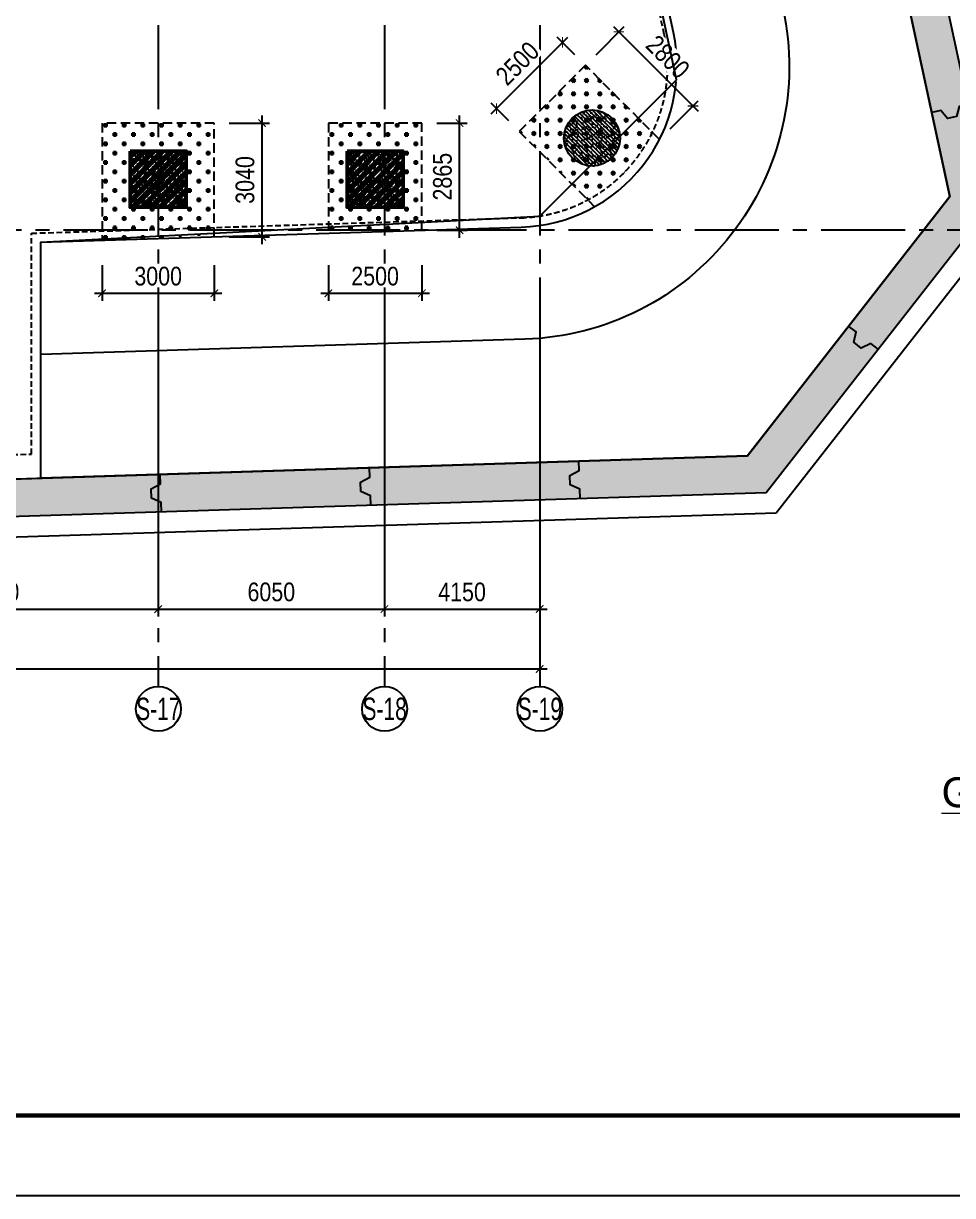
# Model space of a CAD drawing. Header units: millimetres. Extents: x -1534340 to 1713810, y -1348191 to 1114081.
# Drawn here: x 1133653 to 1158494, y -366824 to -335483 of the extents above; entities that cross this region are included whole.
import ezdxf
from ezdxf.enums import TextEntityAlignment as Align
from ezdxf.xclip import XClip

# ---------------------------------------------------------------- set-up
doc = ezdxf.new("R2010")
doc.units = ezdxf.units.MM
doc.header["$LTSCALE"] = 100
doc.header["$XCLIPFRAME"] = 0
doc.header["$PDMODE"] = 32
doc.header["$PDSIZE"] = 2.5
for name, pattern in [('CENTER2', [1.125, 0.75, -0.125, 0.125, -0.125]), ('DASHED', [4.5, 3, -1.5]), ('HIDDEN', [0.375, 0.25, -0.125]), ('Xref_ST_MBDV Cot vach 30.7.2022$0$DASHDOT', [1, 0.5, -0.25, 0, -0.25])]:
    doc.linetypes.add(name, pattern=pattern)
for name, color, linetype, lineweight in [('0-Hatch', 250, 'Continuous', 40), ('ccu12-Tencaukien', 9, 'Continuous', 15), ('KT-Net cot vach', 6, 'Continuous', 50), ('KT-Net thay', 7, 'Continuous', 15)]:
    doc.layers.add(name, color=color, linetype=linetype, lineweight=lineweight)
for name, color, linetype in [('0-khuat', 3, 'HIDDEN'), ('ccu11-Dim', 8, 'Continuous'), ('ccu11-Khuat', 9, 'DASHED'), ('ccu11-Manh', 8, 'Continuous'), ('ccu11-Thay', 7, 'Continuous'), ('ccu12-Hatch', 250, 'Continuous'), ('ccu12-Manh', 8, 'Continuous'), ('ccu12-Truc', 13, 'CENTER2'), ('KC-Betong', 6, 'Continuous'), ('KC2-DIM', 251, 'Continuous'), ('KT-Dim', 8, 'Continuous'), ('Xref_ST_MBDV Cot vach 30.7.2022$0$Xref_ST_MBDV Cot vach 30.7.2022|Xref_ST_MBDV Cot vach 30.7.2022|Xref_ST_MBDV Cot vach 30.7.2022|Xref_ST_MBDV Cot vach 30.7.2022|A-CORE-OTLN', 2, 'Continuous'), ('Xref_ST_MBDV Cot vach 30.7.2022$0$Xref_ST_MBDV Cot vach 30.7.2022|Xref_ST_MBDV Cot vach 30.7.2022|Xref_ST_MBDV Cot vach 30.7.2022|Xref_ST_MBDV Cot vach 30.7.2022|A-WALL-PATT', 251, 'Continuous'), ('Xref_ST_MBDV Cot vach 30.7.2022$0$Xref_ST_MBDV Cot vach 30.7.2022|Xref_ST_MBDV Cot vach 30.7.2022|Xref_ST_MBDV Cot vach 30.7.2022|Xref_ST_MBDV Cot vach 30.7.2022|ccu12-Thay', 7, 'Continuous'), ('Xref_ST_MBDV Cot vach 30.7.2022$0$Xref_ST_MBDV Cot vach 30.7.2022|Xref_ST_MBDV Cot vach 30.7.2022|Xref_ST_MBDV Cot vach 30.7.2022|Xref_ST_MBDV Cot vach 30.7.2022|Site_plot line', 1, 'Xref_ST_MBDV Cot vach 30.7.2022$0$DASHDOT'), ('Xref_ST_MBDV Cot vach 30.7.2022|Xref_ST_MBDV Cot vach 30.7.2022|Xref_ST_MBDV Cot vach 30.7.2022|Xref_ST_MBDV Cot vach 30.7.2022|A-GRID-SYM', 50, 'Continuous')]:
    doc.layers.add(name, color=color, linetype=linetype)
doc.styles.add('Arial', font='arial.ttf', dxfattribs={"width": 0.7})
doc.styles.add('Arial Narrow', font='ARIALN.TTF')
doc.styles.add('HBA-Text', font='GOTHIC.TTF')
doc.dimstyles.new('ccu12-200', dxfattribs={"dimscale": 200, "dimtxt": 2.5, "dimasz": 1, "dimexe": 1, "dimexo": 2, "dimgap": 1, "dimtad": 1, "dimdec": 0, "dimrnd": 5, "dimdsep": 46, "dimtxsty": 'Arial Narrow', "dimblk": 'ARCHTICK', "dimcen": -1, "dimdle": 1, "dimclrd": 256, "dimclre": 256, "dimclrt": 3, "dimadec": 0, "dimazin": 2, "dimtfac": 0.1, "dimtdec": 0, "dimtmove": 0, "dimatfit": 1, "dimldrblk": 'ARCHTICK', "dimfxl": 1, "dimtvp": 0.8333333333333334, "dimtolj": 1, "dimtzin": 12, "dimarcsym": 0})

# ---------------------------------------------------------------- blocks, each defined once
blk = doc.blocks.new('MBKC-B1-PN')
at = {"layer": '0-Hatch', "ltscale": 2}
h = blk.add_hatch(dxfattribs=at)
h.set_pattern_fill('CROSS', color=256, scale=1000.000000000006, angle=135, style=0)
h.set_pattern_definition([(135, (6765303.630617171, -4505800.302151032), (-353.553390593276, -8.526512829121202e-14), [125.0000000000008, -375.0000000000023]), (225, (6765303.630617171, -4505711.913803384), (5.684341886080801e-14, -353.553390593276), [125.0000000000008, -375.0000000000023])])
edge = h.paths.add_edge_path()
edge.add_arc((99608.33382516983, -30210.66985763441), 4049.999999997287, 298.2021525214529, 334.1649041791447)
edge.add_line((103253.5444538938, -31975.58896972309), (101460.0282505455, -30182.07276637491))
edge.add_line((101460.0282505455, -30182.07276637491), (99692.26129757916, -31949.83971934125))
edge.add_line((99692.26129757916, -31949.83971934125), (101522.298514304, -33779.87693606591))
h = blk.add_hatch(dxfattribs=at)
h.set_pattern_fill('CROSS', color=256, scale=1000.000000000006, angle=90.00000000000001, style=0)
h.set_pattern_definition([(90, (1638595.804469733, -7908515.616611958), (-250.0000000000016, 250.0000000000014), [125.0000000000008, -375.0000000000023]), (180, (1638658.304469733, -7908453.116611958), (-250.0000000000014, -250.0000000000015), [125.0000000000008, -375.0000000000023])])
h.paths.add_polyline_path([(91536.80446972139, -31726.61661190941), (88536.80446972139, -31726.61661190941), (88536.80446972139, -34862.73764544254), (91536.80446972139, -34726.61661190941)])
h = blk.add_hatch(dxfattribs=at)
h.set_pattern_fill('CROSS', color=256, scale=1000.000000000006, angle=90.00000000000001, style=0)
h.set_pattern_definition([(90, (1644395.804469733, -7908515.616611962), (-250.0000000000016, 250.0000000000014), [125.0000000000008, -375.0000000000023]), (180, (1644458.304469733, -7908453.116611962), (-250.0000000000014, -250.0000000000015), [125.0000000000008, -375.0000000000023])])
h.paths.add_polyline_path([(94586.80446972139, -34679.42602934188), (97086.80446972139, -34584.60967618634), (97086.80446972139, -31726.61661191314), (94586.80446972139, -31726.6166119132)])
at = {"layer": '0-khuat', "ltscale": 10}
for p, q in [((101460.0282505455, -30182.07276637491), (99692.26129757916, -31949.83971934125)), ((103440.0407454043, -32162.08526123362), (101460.0282505455, -30182.07276637491)), ((91536.80446972139, -31726.61661190941), (88536.80446972139, -31726.61661190941)), ((88536.80446972139, -31726.61661190941), (88536.80446972139, -34862.73764544254)), ((91536.80446972139, -34767.92129228706), (91536.80446972139, -31726.61661190941)), ((99692.26129757916, -31949.83971934125), (101706.4677737546, -33964.04619551648))]:
    blk.add_line(p, q, dxfattribs=at)
blk.add_lwpolyline([(97086.80446972139, -34584.6096761864), (97086.80446972139, -31726.61661191314), (94586.80446972139, -31726.61661191314), (94586.80446972139, -34679.42602934194)], dxfattribs=at)
at = {"layer": 'ccu11-Khuat', "ltscale": 0.5}
blk.add_lwpolyline([(64992.858256415, -41259.67588329985), (86647.00724546285, -40575.28673728317), (86647.00724546285, -34672.34070721071), (99736.2720188559, -34258.64859011065, 0.4681895009446196), (103567.4013430104, -29357.2740589765), (100869.7479684651, -16842.34034781862, 0.4142135623734859), (93680.75955739152, -12203.00358212186), (90503.73006778164, -12887.82737116754), (89165.48201694572, -6679.436848046898)], format="xyb", dxfattribs=at)
at = {"layer": 'ccu11-Thay'}
blk.add_lwpolyline([(86897.00724546285, -41217.70993746206), (86897.00724546285, -34914.56417634879), (99744.1694382194, -34508.52382051066, 0.4681895009446107), (103811.7882268277, -29304.59530597302), (101114.1348522825, -16789.66159481514, 0.4142135623734772), (93628.0808043878, -11958.61669830448), (90695.43819859531, -12590.76173434639), (89431.14812650462, -6725.476522729441), (92363.79073229712, -6093.331486687588, -0.4032773817334345), (106873.8511256131, -15076.61661195703), (107889.4423621271, -18323.41632070072)], format="xyb", dxfattribs=at)
at = {"layer": 'ccu12-Manh'}
blk.add_lwpolyline([(104869.8522321763, -19975.91900224163), (106744.430832637, -28672.45026993152, -0.4681895009446141), (99838.93847058108, -37507.02658530936), (86897.00724546285, -37916.06215916114)], format="xyb", dxfattribs=at)
at = {"layer": 'Xref_ST_MBDV Cot vach 30.7.2022$0$Xref_ST_MBDV Cot vach 30.7.2022|Xref_ST_MBDV Cot vach 30.7.2022|Xref_ST_MBDV Cot vach 30.7.2022|Xref_ST_MBDV Cot vach 30.7.2022|A-CORE-OTLN', "color": 6}
blk.add_lwpolyline([(64968.80776126822, -41910.76057298976), (105785.5588329486, -40620.72874475905), (111202.0284154708, -33691.14119643258), (92975.20629092352, 50866.59806175559)], dxfattribs=at)
blk = doc.blocks.new('Khung ten_A1', base_point=(-3406704.146300548, 253379.4571428571))
at = {"layer": 'Defpoints', "color": 1}
blk.add_lwpolyline([(84100.00001422896, 0.00070554343983531), (84100.00001422896, 59470.71461593082), (0.0005449944292195145, 59470.71461593082), (0.0005449944292195145, 0.00070554343983531)], close=True, dxfattribs=at)
at = {"layer": 'KT-Net thay', "const_width": 59.99999962133673}
blk.add_lwpolyline([(2700.000527867276, 1070.714984496371), (83100.00002052257, 1070.714984496371), (83100.00002052257, 58470.71462224188), (2700.000527867276, 58470.71462224188)], close=True, dxfattribs=at)
blk = doc.blocks.new('Xref_ST_MBDV Cot vach 30.7.2022$0$Tuong Vay01-flat-1')
at = {"layer": 'Xref_ST_MBDV Cot vach 30.7.2022$0$Xref_ST_MBDV Cot vach 30.7.2022|Xref_ST_MBDV Cot vach 30.7.2022|Xref_ST_MBDV Cot vach 30.7.2022|Xref_ST_MBDV Cot vach 30.7.2022|A-WALL-PATT'}
h = blk.add_hatch(dxfattribs=at)
h.set_pattern_fill('ACET-2D-VATLIEU04', color=256, scale=50, pattern_type=2)
h.set_pattern_definition([(49.99999999999999, (-11139561.83942936, -1407213.44759845), (-225.902473859489, 189.5546824974008), [37.49999998626113, -412.4999998488724]), (355, (-11139561.83942936, -1407213.44759845), (32.12721218541265, 367.2157156157773), [29.99999999490911, -329.9999999440002]), (100.4514, (-11139531.95358936, -1407216.06226845), (-341.2315265778452, -62.9441868767608), [31.87009499667636, -350.57105596344]), (46.18420000000001, (-11139561.83942936, -1407113.44759845), (-319.1804974675179, 306.2520974436775), [56.24999996954708, -618.749999665018]), (96.6356, (-11139517.37105686, -1407120.34425195), (-516.9959221575409, -60.14402179722674), [47.80514400473094, -525.8565000520404]), (351.1842, (-11139561.83942936, -1407113.44759845), (84.74077420309186, 546.3954293043353), [45.00000000792112, -495.0000000871323]), (21, (-11139511.83942936, -1407138.44759845), (-105.6808218676597, 275.3079533968121), [37.49999999934682, -412.499999992815]), (326.0000000000001, (-11139511.83942936, -1407138.44759845), (206.1288045682013, 305.5985201385338), [30.00000001746614, -330.0000001921275]), (71.4514, (-11139486.96831286, -1407155.22340145), (-328.9637652803212, 110.3801005582791), [31.87009499870726, -350.5710559857798]), (37.50000000000001, (-11139561.83942936, -1407213.44759845), (-78.13452938385308, 101.8269011885859), [0, -325.9999998517854, 0, -334.9999998476936, 0, -331.2499998493985]), (7.499999999999999, (-11139561.83942936, -1407213.44759845), (-23.27934638224542, 176.8241910238285), [0, -191.0000000278261, 0, -318.5000000464012, 0, -126.2500000183929]), (327.5, (-11139673.33942936, -1407213.44759845), (71.94441751949489, 112.9301145330537), [0, -125.0000000614986, 0, -390.0000001918756, 0, -517.5000002546042]), (317.5, (-11139723.33942936, -1407213.44759845), (158.0205495897681, 172.4491691102739), [0, -162.4999999478019, 0, -258.9999999168043, 0, -367.4999998819521]), (45, (-11139561.83942936, -1407213.44759845), (-150.2601910028607, 150.2601910026278), []), (45, (-11139561.83942936, -1407152.19759845), (-150.2601910028607, 150.2601910026278), [])])
h.paths.add_polyline_path([(-82665.42454257607, -118500.0088302612), (-81837.41861176863, -121132.0343658989), (-80902.71611081436, -123728.0834242017), (-79862.87874617614, -126283.8385967175), (-78719.63840653747, -128795.0430432414), (-77474.89874527603, -131257.5152608277), (-76130.7324262727, -133667.1548922951), (-74689.37767251953, -136019.9495540815), (-73153.2345392555, -138311.981517314), (-71524.86091735773, -140539.4342316107), (-69806.96827445179, -142698.5986796832), (-68002.4171395041, -144785.8795539467), (-66114.21234000102, -146797.8012427511), (-64145.497998368, -148731.0136179249), (-62099.55229647644, -150582.2976132843), (-59979.78201714717, -152348.5705846979), (-57789.71687134914, -154026.8914431464), (-55533.00362077914, -155614.4655520306), (-53213.40000534989, -157108.6493807235), (-50834.76848621853, -158506.954906286), (-48401.06981415115, -159807.0537564463), (-45916.35643433966, -161006.7810866404), (-43384.76573854871, -162104.1391847725), (-40810.51317570359, -163097.3007977149), (-38197.88523275405, -163984.6121738681), (-35551.23229684308, -164764.5958169776), (-32874.96141154505, -165435.9529462866), (-30173.5289383363, -165997.5656592443), (-27451.44813587703, -166448.4963081502), (-24701.85157574899, -166789.3238736566), (-4396.734290909022, -168938.2567786218), (36420.01678077132, -167648.2249503911), (41836.4863632936, -160718.6374020646), (12445.38596707024, -24367.66042796941), (8472.910947457654, -9248.974452903174), (-4718.707271176856, -5521.400683149928), (-10557.45827306993, -9946.818014640827), (-34021.18647153303, -27848.24941525888), (-39776.65152562223, -32008.57135346811), (-41248.85870469548, -35293.77142358455), (-45787.31564925052, -38574.38242801698), (-49368.4870454669, -38942.00303377653), (-57644.18705056235, -44924.06981060421), (-59844.65461433306, -46601.45355761005), (-61968.93197572604, -48362.30333496258), (-64019.60134904832, -50208.3517090485), (-65993.2459566202, -52136.53199238679), (-67886.59205765836, -54143.61763671576), (-69696.47008413821, -56226.27801198442), (-71419.8706161473, -58381.05012253253), (-73053.93764149398, -60604.33085121214), (-74595.93274202198, -62892.42844269238), (-76043.29574720934, -65241.53179885377), (-77393.615911806, -67647.72832025355), (-78644.64476583898, -70107.01135663176), (-79794.29917307012, -72615.28586126259), (-80840.66479975358, -75168.37520986283), (-81781.99930225872, -77762.02815519366), (-82616.73522835784, -80391.9259061541), (-83343.48262714595, -83053.68931881292), (-83961.03136360087, -85742.88618860021), (-84468.3531336058, -88455.03863057657), (-84864.60300002433, -91185.62932156771), (-85149.1148865223, -93930.11565387133), (-85321.41487544402, -96683.60341540864), (-85381.30445068702, -99529.50948559865), (-85328.50406530127, -102200.8374458619), (-85163.21024433896, -104955.3926120612), (-84885.69993967563, -107700.5945179402), (-84496.42936686985, -110432.1923394061), (-83996.04728951491, -113145.6335586284), (-83385.3738030456, -115836.3975027683)], flags=16)
h.paths.add_polyline_path([(-83625.45879450254, -118780.6341908188), (-82785.20518665202, -121451.592054751), (-81836.67593448795, -124086.0436255364), (-80781.45706173405, -126679.6041032514), (-79621.30565389246, -129227.9548506811), (-78358.15352366865, -131726.8525110248), (-76994.10399421491, -134172.1360737709), (-75531.42839684151, -136559.7338032422), (-73972.56228888594, -138885.6700187323), (-72320.10139823705, -141146.0717144171), (-70576.79730102606, -143337.1750085717), (-68745.55283991061, -145455.3314108832), (-66829.41729043424, -147497.0138977058), (-64831.58128353581, -149458.8227850739), (-62755.37149274349, -151337.4913895966), (-60604.24509477988, -153129.8914679771), (-58381.7840128839, -154833.0384259534), (-56091.68895242736, -156444.0962880657), (-53737.77323871478, -157960.3824199464), (-51323.95646727085, -159379.3719952791), (-48854.25797718205, -160698.7021999834), (-46332.79015832208, -161916.1761666269), (-43763.75160367042, -163029.7666325136), (-41151.42011806555, -164037.6193153583), (-38500.14559506811, -164938.0560009221), (-35814.34277378954, -165729.5773374715), (-33098.48388773762, -166410.8653324069), (-30357.09121792205, -166980.7855469028), (-27594.72956264392, -167438.3889849058), (-24815.98988816142, -167782.8289991841), (-4433.735052675009, -169939.9255319908), (36919.56229590811, -168632.9359166666), (42912.68845487945, -160965.5998827359), (13418.22973546013, -24135.12373521132), (9294.838300889242, -8442.070929647249), (-4925.935208282433, -4423.687328800617), (-11162.76267831214, -9150.82235655561), (-34617.47974592447, -27045.37879939191), (-40579.63196872547, -31355.10398377781), (-42051.83914779872, -34640.30405389448), (-46155.98199344426, -37606.97231750819), (-49737.15338966064, -37974.59292326774), (-58240.31235744618, -44121.0777798905), (-60467.11885703541, -45818.53930653841), (-62622.81900685839, -47605.43596977205), (-64703.8232677374, -49478.79233927629), (-66706.66158131324, -51435.49383058609), (-68628.013630962, -53472.26783320424), (-70464.66541309468, -55585.73726807744), (-72213.55809716694, -57772.38228180911), (-73871.79587351345, -60028.54927773564), (-75436.60120790266, -62350.49395546387), (-76905.37393212318, -64734.34577669739), (-78275.66833624989, -67176.13529814105), (-79545.20269040763, -69671.7966022063), (-80711.86304414831, -72217.17406733404), (-81773.70674647763, -74808.02928769216), (-82728.96568063274, -77440.04813065287), (-83576.04920824617, -80108.84792049509), (-84313.5468179807, -82809.98473610263), (-84940.23047422245, -85538.9608107484), (-85455.05666192248, -88291.23202148662), (-85857.16812421381, -91062.21545574092), (-86145.88844638877, -93847.29761108034), (-86320.75738810934, -96641.83923533), (-86381.51240370423, -99528.87035845965), (-86327.91179009154, -102240.684236032), (-86160.19218073785, -105035.6641918905), (-85878.57688103244, -107821.473743778), (-85483.548480995, -110593.4755141111), (-84975.76463904232, -113347.0545681345), (-84356.0573821161, -116077.6233250971)])
at = {"layer": 'Xref_ST_MBDV Cot vach 30.7.2022$0$Xref_ST_MBDV Cot vach 30.7.2022|Xref_ST_MBDV Cot vach 30.7.2022|Xref_ST_MBDV Cot vach 30.7.2022|Xref_ST_MBDV Cot vach 30.7.2022|A-CORE-OTLN', "color": 6}
for points in [[(-4433.735052675009, -169939.9255319908), (36919.56229590811, -168632.9359166666), (42912.68845487945, -160965.5998827359), (13418.22973546013, -24135.12373521132)], [(-4396.734290909022, -168938.2567786218), (36420.01678077132, -167648.2249503911), (41836.4863632936, -160718.6374020646), (12445.38596707024, -24367.66042796941)]]:
    blk.add_lwpolyline(points, dxfattribs=at)
at = {"layer": 'Xref_ST_MBDV Cot vach 30.7.2022$0$Xref_ST_MBDV Cot vach 30.7.2022|Xref_ST_MBDV Cot vach 30.7.2022|Xref_ST_MBDV Cot vach 30.7.2022|Xref_ST_MBDV Cot vach 30.7.2022|ccu12-Thay', "ltscale": 10}
for points in [[(42328.32938375883, -158254.6455742251), (42084.10595367476, -158307.2890940011), (42014.54477113113, -158578.1964246668), (41769.99443357997, -158630.9104108997), (41595.00527857244, -158412.7170664649), (41350.78184849024, -158465.360586239)], [(39916.12537539378, -164799.2678997018), (39719.28866332956, -164645.41169164), (39466.67641484924, -164765.4808044177), (39269.57622523233, -164611.4186507449), (39325.08828409761, -164337.2873842926), (39128.25157203153, -164183.4311762289)], [(26350.89333258756, -168966.9634663062), (26343.00119526871, -168717.2553604222), (26089.00748964958, -168600.1368843745), (26081.10478824005, -168350.0945294597), (26327.19579244778, -168217.1706505923), (26319.30365512893, -167967.4625447067)], [(31948.09849354438, -168790.0612725453), (31940.20635622554, -168540.3531666612), (31686.21265060641, -168423.2346906136), (31678.30994919688, -168173.1923356988), (31924.40095340461, -168040.2684568313), (31916.50881608576, -167790.5603509457)], [(20753.68817163073, -169143.8656600669), (20745.79603431188, -168894.1575541829), (20491.80232869275, -168777.0390781353), (20483.89962728322, -168526.9967232205), (20729.99063149095, -168394.072844353), (20722.0984941721, -168144.3647384674)]]:
    blk.add_lwpolyline(points, dxfattribs=at)
at = {"layer": 'Xref_ST_MBDV Cot vach 30.7.2022$0$Xref_ST_MBDV Cot vach 30.7.2022|Xref_ST_MBDV Cot vach 30.7.2022|Xref_ST_MBDV Cot vach 30.7.2022|Xref_ST_MBDV Cot vach 30.7.2022|Site_plot line', "ltscale": 5000}
for p, q in [((37194.31232923269, -169174.5269481181), (43504.5996052511, -161101.4292471041)), ((-4454.085471644998, -170490.8433463438), (37194.31232923269, -169174.5269481181))]:
    blk.add_line(p, q, dxfattribs=at)
blk = doc.blocks.new('GRID-SYM-flat-73')
at = {"layer": 'Xref_ST_MBDV Cot vach 30.7.2022|Xref_ST_MBDV Cot vach 30.7.2022|Xref_ST_MBDV Cot vach 30.7.2022|Xref_ST_MBDV Cot vach 30.7.2022|A-GRID-SYM'}
blk.add_circle((-7.267935535991315e-20, -1.216128191088018e-17, -4.068591107726854e-07), 900.0000000000003, dxfattribs=at)
at = {"layer": 'Xref_ST_MBDV Cot vach 30.7.2022|Xref_ST_MBDV Cot vach 30.7.2022|Xref_ST_MBDV Cot vach 30.7.2022|Xref_ST_MBDV Cot vach 30.7.2022|A-GRID-SYM', "style": 'HBA-Text'}
blk.add_attdef('GRID', text='', height=900.0000000000003, rotation=359.6302510781834, dxfattribs=at).set_placement((-7.267935535991315e-20, -1.216128191088018e-17, -4.068591107726854e-07), align=Align.MIDDLE_CENTER)
blk = doc.blocks.new('_ARCHTICK')
at = {"color": 0, "linetype": 'ByBlock', "const_width": 0.15}
blk.add_lwpolyline([(-0.5, -0.5), (0.5, 0.5)], dxfattribs=at)
blk = doc.blocks.new('*D1147')
at = {"layer": 'Defpoints', "color": 0, "transparency": 16777216}
for p in [(362499.3874795341, -94047.12909611873), (409199.3874795341, -94047.12909611873), (409199.3874795341, -103940.5168086441)]:
    blk.add_point(p, dxfattribs=at)
at = {"layer": 'KT-Dim', "lineweight": -2, "transparency": 16777216}
for p, q in [((362499.3874795341, -94447.12909611873), (362499.3874795341, -104140.5168086441)), ((409199.3874795341, -94447.12909611873), (409199.3874795341, -104140.5168086441)), ((362299.3874795341, -103940.5168086441), (409399.3874795341, -103940.5168086441))]:
    blk.add_line(p, q, dxfattribs=at)
at = {"layer": 'KT-Dim', "lineweight": -2, "transparency": 16777216, "xscale": 200, "yscale": 200, "zscale": 200, "rotation": 180}
blk.add_blockref('_ARCHTICK', (362499.3874795341, -103940.5168086441), dxfattribs=at)
at = {"layer": 'KT-Dim', "lineweight": -2, "transparency": 16777216, "xscale": 200, "yscale": 200, "zscale": 200}
blk.add_blockref('_ARCHTICK', (409199.3874795341, -103940.5168086441), dxfattribs=at)
at = {"layer": 'KT-Dim', "color": 3, "transparency": 16777216, "insert": (385849.3874795341, -103485.2303147832), "char_height": 500, "attachment_point": 5, "style": 'Arial Narrow'}
blk.add_mtext('\\A1;46700', dxfattribs=at)
blk = doc.blocks.new('*D1134')
at = {"layer": 'Defpoints', "color": 0, "transparency": 16777216}
for p in [(390299.3874795341, -94047.12909611873), (398999.3874795341, -94047.12909611873), (398999.3874795341, -102340.5168086441)]:
    blk.add_point(p, dxfattribs=at)
at = {"layer": 'KT-Dim', "lineweight": -2, "transparency": 16777216}
for p, q in [((390299.3874795341, -94447.12909611873), (390299.3874795341, -102540.5168086441)), ((398999.3874795341, -94447.12909611873), (398999.3874795341, -102540.5168086441)), ((390099.3874795341, -102340.5168086441), (399199.3874795341, -102340.5168086441))]:
    blk.add_line(p, q, dxfattribs=at)
at = {"layer": 'KT-Dim', "lineweight": -2, "transparency": 16777216, "xscale": 200, "yscale": 200, "zscale": 200, "rotation": 180}
blk.add_blockref('_ARCHTICK', (390299.3874795341, -102340.5168086441), dxfattribs=at)
at = {"layer": 'KT-Dim', "lineweight": -2, "transparency": 16777216, "xscale": 200, "yscale": 200, "zscale": 200}
blk.add_blockref('_ARCHTICK', (398999.3874795341, -102340.5168086441), dxfattribs=at)
at = {"layer": 'KT-Dim', "color": 3, "transparency": 16777216, "insert": (394649.3874795341, -101885.2303147832), "char_height": 500, "attachment_point": 5, "style": 'Arial Narrow'}
blk.add_mtext('\\A1;8700', dxfattribs=at)
blk = doc.blocks.new('*D1135')
at = {"layer": 'Defpoints', "color": 0, "transparency": 16777216}
for p in [(398999.3874795341, -94047.12909611873), (405049.3874795341, -94094.69593834557), (405049.3874795341, -102340.5168086441)]:
    blk.add_point(p, dxfattribs=at)
at = {"layer": 'KT-Dim', "lineweight": -2, "transparency": 16777216}
for p, q in [((398999.3874795341, -94447.12909611873), (398999.3874795341, -102540.5168086441)), ((405049.3874795341, -94494.69593834557), (405049.3874795341, -102540.5168086441)), ((398799.3874795341, -102340.5168086441), (405249.3874795341, -102340.5168086441))]:
    blk.add_line(p, q, dxfattribs=at)
at = {"layer": 'KT-Dim', "lineweight": -2, "transparency": 16777216, "xscale": 200, "yscale": 200, "zscale": 200, "rotation": 180}
blk.add_blockref('_ARCHTICK', (398999.3874795341, -102340.5168086441), dxfattribs=at)
at = {"layer": 'KT-Dim', "lineweight": -2, "transparency": 16777216, "xscale": 200, "yscale": 200, "zscale": 200}
blk.add_blockref('_ARCHTICK', (405049.3874795341, -102340.5168086441), dxfattribs=at)
at = {"layer": 'KT-Dim', "color": 3, "transparency": 16777216, "insert": (402024.3874795341, -101885.2303147832), "char_height": 500, "attachment_point": 5, "style": 'Arial Narrow'}
blk.add_mtext('\\A1;6050', dxfattribs=at)
blk = doc.blocks.new('*D1136')
at = {"layer": 'Defpoints', "color": 0, "transparency": 16777216}
for p in [(405049.3874795341, -94094.69593834557), (409199.3874795341, -94094.69593834557), (409199.3874795341, -102340.5168086441)]:
    blk.add_point(p, dxfattribs=at)
at = {"layer": 'KT-Dim', "lineweight": -2, "transparency": 16777216}
for p, q in [((405049.3874795341, -94494.69593834557), (405049.3874795341, -102540.5168086441)), ((409199.3874795341, -94494.69593834557), (409199.3874795341, -102540.5168086441)), ((404849.3874795341, -102340.5168086441), (409399.3874795341, -102340.5168086441))]:
    blk.add_line(p, q, dxfattribs=at)
at = {"layer": 'KT-Dim', "lineweight": -2, "transparency": 16777216, "xscale": 200, "yscale": 200, "zscale": 200, "rotation": 180}
blk.add_blockref('_ARCHTICK', (405049.3874795341, -102340.5168086441), dxfattribs=at)
at = {"layer": 'KT-Dim', "lineweight": -2, "transparency": 16777216, "xscale": 200, "yscale": 200, "zscale": 200}
blk.add_blockref('_ARCHTICK', (409199.3874795341, -102340.5168086441), dxfattribs=at)
at = {"layer": 'KT-Dim', "color": 3, "transparency": 16777216, "insert": (407124.3874795341, -101885.2303147832), "char_height": 500, "attachment_point": 5, "style": 'Arial Narrow'}
blk.add_mtext('\\A1;4150', dxfattribs=at)
blk = doc.blocks.new('*U151')
h = blk.add_hatch()
h.set_pattern_fill('VATLIEU04', color=250, scale=40, style=0, pattern_type=2)
h.set_pattern_definition([(49.99999999999999, (550, -550), (286.9040730403014, -25.10085399303804), [30, -330]), (355, (550, -550), (-55.50053344520001, 300.8768534800047), [24, -264]), (100.4514, (573.908672, -552.091736), (231.4037526856086, 275.7758168243814), [25.496076, -280.4568448]), (46.18420000000001, (550, -470), (426.8964194502578, -66.20760573160723), [45, -495]), (96.6356, (585.574698, -475.5173228), (373.8650822194813, 389.6471483601767), [38.2441152, -420.6852]), (351.1842, (550, -470), (373.8647780534509, 389.6474403701299), [36, -396]), (21, (590, -490), (238.7628208473847, -161.0475562661355), [30, -330]), (326.0000000000001, (590, -490), (97.32613276863269, 290.0600180187412), [24, -264]), (71.4514, (609.8968932, -503.4206424), (336.089051432596, 129.012198683981), [25.496076, -280.4568448]), (37.50000000000001, (550, -550), (4.863942126916267, 133.1575415325246), [0, -260.8, 0, -268, 0, -265]), (7.499999999999999, (550, -550), (105.2278149768594, 157.7646847529441), [0, -152.8, 0, -254.8, 0, -101]), (327.5, (460.8, -550), (213.5289744689636, -9.021948693751902), [0, -100, 0, -312, 0, -414]), (317.5, (420.8, -550), (233.2744677369545, 40.04199293292709), [0, -130, 0, -207.2, 0, -294]), (45, (550, -550), (-120.2081528017131, 120.2081528017131), []), (45, (550, -501), (-120.2081528017131, 120.2081528017131), [])])
h.paths.add_polyline_path([(-475, 475), (1025, 475), (1025, -1025), (-475, -1025)])
at = {"color": 6, "ltscale": 0.25}
blk.add_lwpolyline([(-475, 475), (1025, 475), (1025, -1025), (-475, -1025)], close=True, dxfattribs=at)
at = {"layer": 'Defpoints', "linetype": 'ByBlock', "ltscale": 30}
for p, q in [((1025, 475), (-475, -1025)), ((-475, 475), (1025, -1025))]:
    blk.add_line(p, q, dxfattribs=at)
blk = doc.blocks.new('MBDV-B1-T1-PN')
at = {"layer": 'ccu12-Hatch', "ltscale": 0.5}
h = blk.add_hatch(dxfattribs=at)
h.set_pattern_fill('BETONG', color=256, scale=50, angle=90, pattern_type=2)
h.set_pattern_definition([(90, (-625896.838224031, 300674.5951627561), (-259.8076212, 1.59086285848334e-14), [6.25, -143.75]), (90, (-625907.663541581, 300674.5951627561), (-259.8076212, 1.59086285848334e-14), [6.25, -143.75]), (210, (-625896.838224031, 300674.5951627561), (129.9038105999999, -225.0000000560045), [6.25, -143.75]), (210, (-625902.250882831, 300683.9701627561), (129.9038105999999, -225.0000000560045), [6.25, -143.75]), (90, (-626026.7420346311, 300749.5951627561), (-259.8076212, 1.59086285848334e-14), [6.25, -143.75]), (90, (-626037.5673521811, 300749.5951627561), (-259.8076212, 1.59086285848334e-14), [6.25, -143.75]), (210, (-626026.7420346311, 300749.5951627561), (129.9038105999999, -225.0000000560045), [6.25, -143.75]), (210, (-626032.154693431, 300758.9701627561), (129.9038105999999, -225.0000000560045), [6.25, -143.75]), (150, (-625896.838224031, 300680.8451627561), (-129.9038106, -225.0000000560045), [6.25, -143.75]), (150, (-625902.250882831, 300671.4701627561), (-129.9038106, -225.0000000560045), [6.25, -143.75]), (150, (-625766.934413431, 300755.8451627561), (-129.9038106, -225.0000000560045), [6.25, -143.75]), (150, (-625772.347072231, 300746.4701627561), (-129.9038106, -225.0000000560045), [6.25, -143.75]), (135, (-625896.838224031, 300674.5951627561), (-53.03300858899107, -53.03300858899107), []), (140, (-625896.838224031, 300674.5951627561), (31.37606749129758, 358.6300913003767), [37.5, -412.5]), (85.00000000000001, (-625896.838224031, 300674.5951627561), (-376.0960668500059, -69.37566680649998), [30, -330]), (190.4514, (-625894.223554031, 300704.4810027561), (-344.7197710304768, 289.2546908570108), [31.870095, -350.571056]), (136.1842, (-625996.838224031, 300674.5951627561), (82.75950716450907, 533.6205243128222), [56.24999999999998, -618.7499999999997]), (186.6356, (-625989.941570531, 300719.0635352561), (-487.0589354502208, 467.3313527743517), [47.805144, -525.8565]), (81.18420000000005, (-625996.838224031, 300674.5951627561), (-487.0593004626622, 467.3309725668137), [45, -495]), (111, (-625971.838224031, 300724.5951627561), (201.3094453326694, 298.4535260592309), [37.5, -412.5]), (56.00000000000004, (-625971.838224031, 300724.5951627561), (-362.5750225234265, 121.6576659607909), [30, -330]), (161.4514, (-625955.0624210311, 300749.4662792561), (-161.2652483549762, 420.111314290745), [31.87009499999999, -350.5710559999998]), (127.5, (-625896.838224031, 300674.5951627561), (-166.4469269156558, 6.079927658645344), [0, -326, 0, -335, 0, -331.25]), (97.49999999999997, (-625896.838224031, 300674.5951627561), (-197.2058559411801, 131.5347687210743), [0, -191, 0, -318.5, 0, -126.25]), (57.49999999999999, (-625896.838224031, 300563.0951627561), (11.27743586718989, 266.9112180862045), [0, -125, 0, -389.9999999999998, 0, -517.4999999999997]), (47.5, (-625896.838224031, 300513.0951627561), (-50.05249116615884, 291.5930846711931), [0, -162.5, 0, -259, 0, -367.5])])
edge = h.paths.add_edge_path()
edge.add_arc((101636.8034040495, -32126.61572086334), 750, 0, 360)
at = {"layer": 'KC-Betong', "ltscale": 0.5}
blk.add_circle((101636.8034040495, -32126.61572086334, -4.45853799861673e-05), 750, dxfattribs=at)
at = {"layer": 'KT-Net cot vach'}
for p in [(89761.80448012974, -32951.61705750698), (95561.80448012974, -32951.61705751001)]:
    blk.add_blockref('*U151', p, dxfattribs=at)
blk = doc.blocks.new('*D1228')
at = {"layer": 'Defpoints', "color": 0, "ltscale": 0.5, "transparency": 16777216}
for p in [(1135755.240584461, -341547.446441389), (1138755.240584461, -341547.446441389), (1138755.240584461, -342698.2080846953)]:
    blk.add_point(p, dxfattribs=at)
at = {"layer": 'KC2-DIM', "lineweight": -2, "ltscale": 0.5, "transparency": 16777216}
for p, q in [((1135755.240584461, -341947.446441389), (1135755.240584461, -342898.2080846953)), ((1138755.240584461, -341947.446441389), (1138755.240584461, -342898.2080846953)), ((1135555.240584461, -342698.2080846953), (1138955.240584461, -342698.2080846953))]:
    blk.add_line(p, q, dxfattribs=at)
at = {"layer": 'KC2-DIM', "lineweight": -2, "ltscale": 0.5, "transparency": 16777216, "xscale": 200, "yscale": 200, "zscale": 200, "rotation": 180}
blk.add_blockref('_ARCHTICK', (1135755.240584461, -342698.2080846953), dxfattribs=at)
at = {"layer": 'KC2-DIM', "lineweight": -2, "ltscale": 0.5, "transparency": 16777216, "xscale": 200, "yscale": 200, "zscale": 200}
blk.add_blockref('_ARCHTICK', (1138755.240584461, -342698.2080846953), dxfattribs=at)
at = {"layer": 'KC2-DIM', "color": 3, "ltscale": 0.5, "transparency": 16777216, "insert": (1137255.240584461, -342242.9215908344), "char_height": 500, "attachment_point": 5, "style": 'Arial Narrow', "bg_fill": 3, "box_fill_scale": 1.1, "bg_fill_color": 256, "bg_fill_true_color": 13158600, "bg_fill_transparency": 0}
blk.add_mtext('\\A1;3000', dxfattribs=at)
blk = doc.blocks.new('*D1229')
at = {"layer": 'Defpoints', "color": 0, "ltscale": 0.5, "transparency": 16777216}
for p in [(1138755.240584461, -338147.4464413892), (1140033.61349615, -338147.4464413892), (1138756.544730382, -341188.7097639036)]:
    blk.add_point(p, dxfattribs=at)
at = {"layer": 'KC2-DIM', "lineweight": -2, "ltscale": 0.5, "transparency": 16777216}
for p, q in [((1139155.240584461, -338147.4464413892), (1140233.61349615, -338147.4464413892)), ((1140033.61349615, -341388.7097639036), (1140033.61349615, -337947.4464413892)), ((1139156.544730382, -341188.7097639036), (1140233.61349615, -341188.7097639036))]:
    blk.add_line(p, q, dxfattribs=at)
at = {"layer": 'KC2-DIM', "lineweight": -2, "ltscale": 0.5, "transparency": 16777216, "xscale": 200, "yscale": 200, "zscale": 200}
for p, rotation in [((1140033.61349615, -338147.4464413892), 90), ((1140033.61349615, -341188.7097639036), 270)]:
    blk.add_blockref('_ARCHTICK', p, dxfattribs=dict(at, rotation=rotation))
at = {"layer": 'KC2-DIM', "color": 3, "ltscale": 0.5, "transparency": 16777216, "insert": (1139578.327002289, -339668.0781026466), "char_height": 500, "attachment_point": 5, "rotation": 90, "style": 'Arial Narrow', "bg_fill": 3, "box_fill_scale": 1.1, "bg_fill_color": 256, "bg_fill_true_color": 13158600, "bg_fill_transparency": 0}
blk.add_mtext('\\A1;3040', dxfattribs=at)
blk = doc.blocks.new('*D1230')
at = {"layer": 'Defpoints', "color": 0, "ltscale": 0.5, "transparency": 16777216}
for p in [(1141805.240584461, -341547.446441389), (1144305.240584461, -341547.446441389), (1144305.240584461, -342698.2080846953)]:
    blk.add_point(p, dxfattribs=at)
at = {"layer": 'KC2-DIM', "lineweight": -2, "ltscale": 0.5, "transparency": 16777216}
for p, q in [((1141805.240584461, -341947.446441389), (1141805.240584461, -342898.2080846953)), ((1144305.240584461, -341947.446441389), (1144305.240584461, -342898.2080846953)), ((1141605.240584461, -342698.2080846953), (1144505.240584461, -342698.2080846953))]:
    blk.add_line(p, q, dxfattribs=at)
at = {"layer": 'KC2-DIM', "lineweight": -2, "ltscale": 0.5, "transparency": 16777216, "xscale": 200, "yscale": 200, "zscale": 200, "rotation": 180}
blk.add_blockref('_ARCHTICK', (1141805.240584461, -342698.2080846953), dxfattribs=at)
at = {"layer": 'KC2-DIM', "lineweight": -2, "ltscale": 0.5, "transparency": 16777216, "xscale": 200, "yscale": 200, "zscale": 200}
blk.add_blockref('_ARCHTICK', (1144305.240584461, -342698.2080846953), dxfattribs=at)
at = {"layer": 'KC2-DIM', "color": 3, "ltscale": 0.5, "transparency": 16777216, "insert": (1143055.240584461, -342242.9215908344), "char_height": 500, "attachment_point": 5, "style": 'Arial Narrow', "bg_fill": 3, "box_fill_scale": 1.1, "bg_fill_color": 256, "bg_fill_true_color": 13158600, "bg_fill_transparency": 0}
blk.add_mtext('\\A1;2500', dxfattribs=at)
blk = doc.blocks.new('*D1231')
at = {"layer": 'Defpoints', "color": 0, "ltscale": 0.5, "transparency": 16777216}
for p in [(1144305.240584461, -338147.4463016497), (1145313.170819986, -338147.4463016497), (1144305.240584461, -341013.340728686)]:
    blk.add_point(p, dxfattribs=at)
at = {"layer": 'KC2-DIM', "lineweight": -2, "ltscale": 0.5, "transparency": 16777216}
for p, q in [((1144705.240584461, -338147.4463016497), (1145513.170819986, -338147.4463016497)), ((1145313.170819986, -341213.340728686), (1145313.170819986, -337947.4463016497)), ((1144705.240584461, -341013.340728686), (1145513.170819986, -341013.340728686))]:
    blk.add_line(p, q, dxfattribs=at)
at = {"layer": 'KC2-DIM', "lineweight": -2, "ltscale": 0.5, "transparency": 16777216, "xscale": 200, "yscale": 200, "zscale": 200}
for p, rotation in [((1145313.170819986, -338147.4463016497), 90), ((1145313.170819986, -341013.340728686), 270)]:
    blk.add_blockref('_ARCHTICK', p, dxfattribs=dict(at, rotation=rotation))
at = {"layer": 'KC2-DIM', "color": 3, "ltscale": 0.5, "transparency": 16777216, "insert": (1144857.884326125, -339580.393515168), "char_height": 500, "attachment_point": 5, "rotation": 90, "style": 'Arial Narrow', "bg_fill": 3, "box_fill_scale": 1.1, "bg_fill_color": 256, "bg_fill_true_color": 13158600, "bg_fill_transparency": 0}
blk.add_mtext('\\A1;2865', dxfattribs=at)
blk = doc.blocks.new('*D1399')
at = {"layer": 'Defpoints', "color": 0, "ltscale": 0.5, "transparency": 16777216}
for p in [(1148066.852562174, -335991.290653), (1148678.464365285, -336602.9024561114), (1146910.697412319, -338370.6694090777)]:
    blk.add_point(p, dxfattribs=at)
at = {"layer": 'KC2-DIM', "lineweight": -2, "ltscale": 0.5, "transparency": 16777216}
for p, q in [((1146157.66425297, -337900.4789622036), (1148208.273918411, -335849.8692967627)), ((1148395.621652811, -336320.0597436369), (1147925.431205936, -335849.8692967627)), ((1146627.854699844, -338087.8266966032), (1146157.66425297, -337617.636249729))]:
    blk.add_line(p, q, dxfattribs=at)
at = {"layer": 'KC2-DIM', "lineweight": -2, "ltscale": 0.5, "transparency": 16777216, "xscale": 200, "yscale": 200, "zscale": 200}
for p, rotation in [((1148066.852562174, -335991.290653), 45), ((1146299.085609207, -337759.0576059663), 225)]:
    blk.add_blockref('_ARCHTICK', p, dxfattribs=dict(at, rotation=rotation))
at = {"layer": 'KC2-DIM', "color": 3, "ltscale": 0.5, "transparency": 16777216, "insert": (1146861.032918499, -336553.2379622916), "char_height": 500, "attachment_point": 5, "rotation": 45, "style": 'Arial Narrow', "bg_fill": 3, "box_fill_scale": 1.1, "bg_fill_color": 256, "bg_fill_true_color": 13158600, "bg_fill_transparency": 0}
blk.add_mtext('\\A1;2500', dxfattribs=at)
blk = doc.blocks.new('*D1400')
at = {"layer": 'Defpoints', "color": 0, "ltscale": 0.5, "transparency": 16777216}
for p in [(1148678.464365285, -336602.9024561114), (1151551.14810042, -337690.2437106939), (1150658.476860144, -338582.9149509701)]:
    blk.add_point(p, dxfattribs=at)
at = {"layer": 'KC2-DIM', "lineweight": -2, "ltscale": 0.5, "transparency": 16777216}
for p, q in [((1148961.30707776, -336320.0597436368), (1149712.556961799, -335568.8098595979)), ((1149429.714249324, -335568.8098595979), (1151692.569456657, -337831.6650669313)), ((1150941.319572619, -338300.0722384955), (1151692.569456657, -337548.8223544566))]:
    blk.add_line(p, q, dxfattribs=at)
at = {"layer": 'KC2-DIM', "lineweight": -2, "ltscale": 0.5, "transparency": 16777216, "xscale": 200, "yscale": 200, "zscale": 200}
for p, rotation in [((1149571.135605561, -335710.2312158352), 135.0000000000017), ((1151551.14810042, -337690.2437106939), 315.0000000000017)]:
    blk.add_blockref('_ARCHTICK', p, dxfattribs=dict(at, rotation=rotation))
at = {"layer": 'KC2-DIM', "color": 3, "ltscale": 0.5, "transparency": 16777216, "insert": (1150883.078020182, -336378.3012960729), "char_height": 500, "attachment_point": 5, "rotation": 315.0000000000017, "style": 'Arial Narrow', "bg_fill": 3, "box_fill_scale": 1.1, "bg_fill_color": 256, "bg_fill_true_color": 13158600, "bg_fill_transparency": 0}
blk.add_mtext('\\A1;2800', dxfattribs=at)
blk = doc.blocks.new('Grid-ST-flat-3')
at = {"layer": 'ccu12-Truc', "ltscale": 30}
for p, q in [((398999.3874795341, -66474.78057617624), (398999.3874795341, -104409.5824195731)), ((405049.3874795341, -66474.78057617624), (405049.3874795341, -104409.5824195731)), ((409199.3874795341, -66474.78057617624), (409199.3874795341, -104409.5824195731)), ((366096.2468389729, -92196.27186136931), (425824.0468604038, -92196.27186137077))]:
    blk.add_line(p, q, dxfattribs=at)
at = {"layer": 'KT-Dim'}
ref = blk.add_blockref('GRID-SYM-flat-73', (399004.1915214204, -105009.57275527), dxfattribs=dict(at, xscale=0.6666666666666665, yscale=0.6666666666666665, zscale=0.6666666666666665, rotation=0.325197994598278))
ref.add_attrib('GRID', 'S-17', dxfattribs={"layer": 'Xref_ST_MBDV Cot vach 30.7.2022|Xref_ST_MBDV Cot vach 30.7.2022|Xref_ST_MBDV Cot vach 30.7.2022|Xref_ST_MBDV Cot vach 30.7.2022|A-GRID-SYM', "height": 600, "style": 'HBA-Text', "width": 0.7}).set_placement((399004.1915214204, -105009.57275527, -7.621947668985662e-05), align=Align.MIDDLE_CENTER)
ref = blk.add_blockref('GRID-SYM-flat-73', (405054.1915214201, -105009.57275527), dxfattribs=dict(at, xscale=0.6666666666666665, yscale=0.6666666666666665, zscale=0.6666666666666665, rotation=0.325197994598278))
ref.add_attrib('GRID', 'S-18', dxfattribs={"layer": 'Xref_ST_MBDV Cot vach 30.7.2022|Xref_ST_MBDV Cot vach 30.7.2022|Xref_ST_MBDV Cot vach 30.7.2022|Xref_ST_MBDV Cot vach 30.7.2022|A-GRID-SYM', "height": 600, "style": 'HBA-Text', "width": 0.7}).set_placement((405054.1915214201, -105009.57275527, -7.621947668985662e-05), align=Align.MIDDLE_CENTER)
ref = blk.add_blockref('GRID-SYM-flat-73', (409204.1915214204, -105009.57275527), dxfattribs=dict(at, xscale=0.6666666666666665, yscale=0.6666666666666665, zscale=0.6666666666666665, rotation=0.325197994598278))
ref.add_attrib('GRID', 'S-19', dxfattribs={"layer": 'Xref_ST_MBDV Cot vach 30.7.2022|Xref_ST_MBDV Cot vach 30.7.2022|Xref_ST_MBDV Cot vach 30.7.2022|Xref_ST_MBDV Cot vach 30.7.2022|A-GRID-SYM', "height": 600, "style": 'HBA-Text', "width": 0.7}).set_placement((409204.1915214204, -105009.57275527, -2.558731850141327e-05), align=Align.MIDDLE_CENTER)
for base, p1, p2, picture, middle in [((409199.3874795341, -103940.5168086441), (362499.3874795341, -94047.12909611873), (409199.3874795341, -94047.12909611873), '*D1147', (385849.3874795341, -103485.2303147832)), ((398999.3874795341, -102340.5168086441), (390299.3874795341, -94047.12909611873), (398999.3874795341, -94047.12909611873), '*D1134', (394649.3874795341, -101885.2303147832)), ((405049.3874795341, -102340.5168086441), (398999.3874795341, -94047.12909611873), (405049.3874795341, -94094.69593834557), '*D1135', (402024.3874795341, -101885.2303147832)), ((409199.3874795341, -102340.5168086441), (405049.3874795341, -94094.69593834557), (409199.3874795341, -94094.69593834557), '*D1136', (407124.3874795341, -101885.2303147832))]:
    dim = blk.add_linear_dim(base=base, p1=p1, p2=p2, dimstyle='ccu12-200', dxfattribs=at)
    dim.commit()
    dim.dimension.update_dxf_attribs({"geometry": picture, "text_midpoint": middle})

msp = doc.modelspace()

# ---------------------------------------------------------------- block references
ref = msp.add_blockref('Xref_ST_MBDV Cot vach 30.7.2022$0$Tuong Vay01-flat-1', (1116587.426605196, -179396.1816894468))
XClip(ref).set_block_clipping_path([(-91541.67363452361, -190955.66829734467), (52438.32550173579, -76158.0499385341)])
msp.add_blockref('Grid-ST-flat-3', (738255.8532795282, -248801.1744403235))
at = {"layer": 'ccu11-Dim', "xscale": 2.000000000621877, "yscale": 2.000000000621877, "zscale": 2.000000000621877}
msp.add_blockref('Khung ten_A1', (-5792517.677628357, 139934.6294589236), dxfattribs=at)
at = {"layer": 'ccu11-Manh'}
msp.add_blockref('MBDV-B1-T1-PN', (1047218.43611474, -306420.8296897365), dxfattribs=at)
at = {"layer": 'KC2-DIM', "ltscale": 0.5}
msp.add_blockref('MBKC-B1-PN', (1047218.43611474, -306420.8296897365), dxfattribs=at)

# ---------------------------------------------------------------- texts
at = {"layer": 'ccu12-Tencaukien', "color": 31, "style": 'Arial'}
msp.add_text('%%uGHI CHÚ:', height=799.9999999999998, dxfattribs=at).set_placement((1160713.232444374, -356440.045219361), align=Align.CENTER)

# ---------------------------------------------------------------- next in the draw order: dimensions: what is measured, and where the dimension line sits
at = {"layer": 'KC2-DIM', "ltscale": 0.5}
dim = msp.add_aligned_dim(p1=(1146910.697412319, -338370.6694090777), p2=(1148678.464365285, -336602.9024561114), distance=864.949706867258, dimstyle='ccu12-200', override={"dimfxl": 150, "dimtfill": 1}, dxfattribs=at)
dim.commit()
dim.dimension.update_dxf_attribs({"geometry": '*D1399', "text_midpoint": (1146861.032918499, -336553.2379622916)})
for base, p1, p2, picture, middle in [((1140033.61349615, -338147.4464413892), (1138756.544730381, -341188.7097639035), (1138755.240584461, -338147.446441389), '*D1229', (1139578.327002289, -339668.0781026466)), ((1145313.170819986, -338147.4463016497), (1144305.240584461, -341013.3407286858), (1144305.240584461, -338147.4463016496), '*D1231', (1144857.884326125, -339580.393515168))]:
    dim = msp.add_linear_dim(base=base, p1=p1, p2=p2, angle=90, dimstyle='ccu12-200', override={"dimfxl": 150, "dimtfill": 1}, dxfattribs=at)
    dim.commit()
    dim.dimension.update_dxf_attribs({"geometry": picture, "text_midpoint": middle})
for base, p1, p2, picture, middle in [((1138755.240584461, -342698.2080846953), (1135755.240584461, -341547.446441389), (1138755.240584461, -341547.446441389), '*D1228', (1137255.240584461, -342242.9215908344)), ((1144305.240584461, -342698.2080846953), (1141805.240584461, -341547.446441389), (1144305.240584461, -341547.446441389), '*D1230', (1143055.240584461, -342242.9215908344))]:
    dim = msp.add_linear_dim(base=base, p1=p1, p2=p2, dimstyle='ccu12-200', override={"dimfxl": 150, "dimtfill": 1}, dxfattribs=at)
    dim.commit()
    dim.dimension.update_dxf_attribs({"geometry": picture, "text_midpoint": middle})

# ---------------------------------------------------------------- next in the draw order: dimensions: what is measured, and where the dimension line sits
dim = msp.add_aligned_dim(p1=(1148678.464365285, -336602.9024561114), p2=(1150658.476860144, -338582.9149509701), distance=1262.4277747388371, dimstyle='ccu12-200', override={"dimfxl": 150, "dimtfill": 1}, dxfattribs=at)
dim.commit()
dim.dimension.update_dxf_attribs({"geometry": '*D1400', "text_midpoint": (1150883.078020182, -336378.3012960729)})

# ---------------------------------------------------------------- next in the draw order: linework, layer by layer
at = {"layer": 'ccu12-Manh', "ltscale": 0.5}
msp.add_lwpolyline([(1134115.443360202, -347638.5396271985), (1134115.443360202, -341335.3938660853), (1147455.240759062, -340632.4399904986), (1151111.493017755, -336993.6433670815), (1148042.8700329, -322497.4463984047), (1143305.240759062, -318340.3880171906), (1137913.874313335, -319011.5914240829), (1136564.350716588, -312750.8914711794), (1142174.021494945, -312237.9958602075), (1147296.101343783, -313355.2279550048), (1151358.022021074, -316356.0563386603), (1155107.878476867, -324744.2460104372), (1158423.91296849, -340114.8190915114), (1153007.443385968, -347044.4066398379), (1134115.443360202, -347638.5396271985)], dxfattribs=at)

doc.saveas('drawing.dxf')
